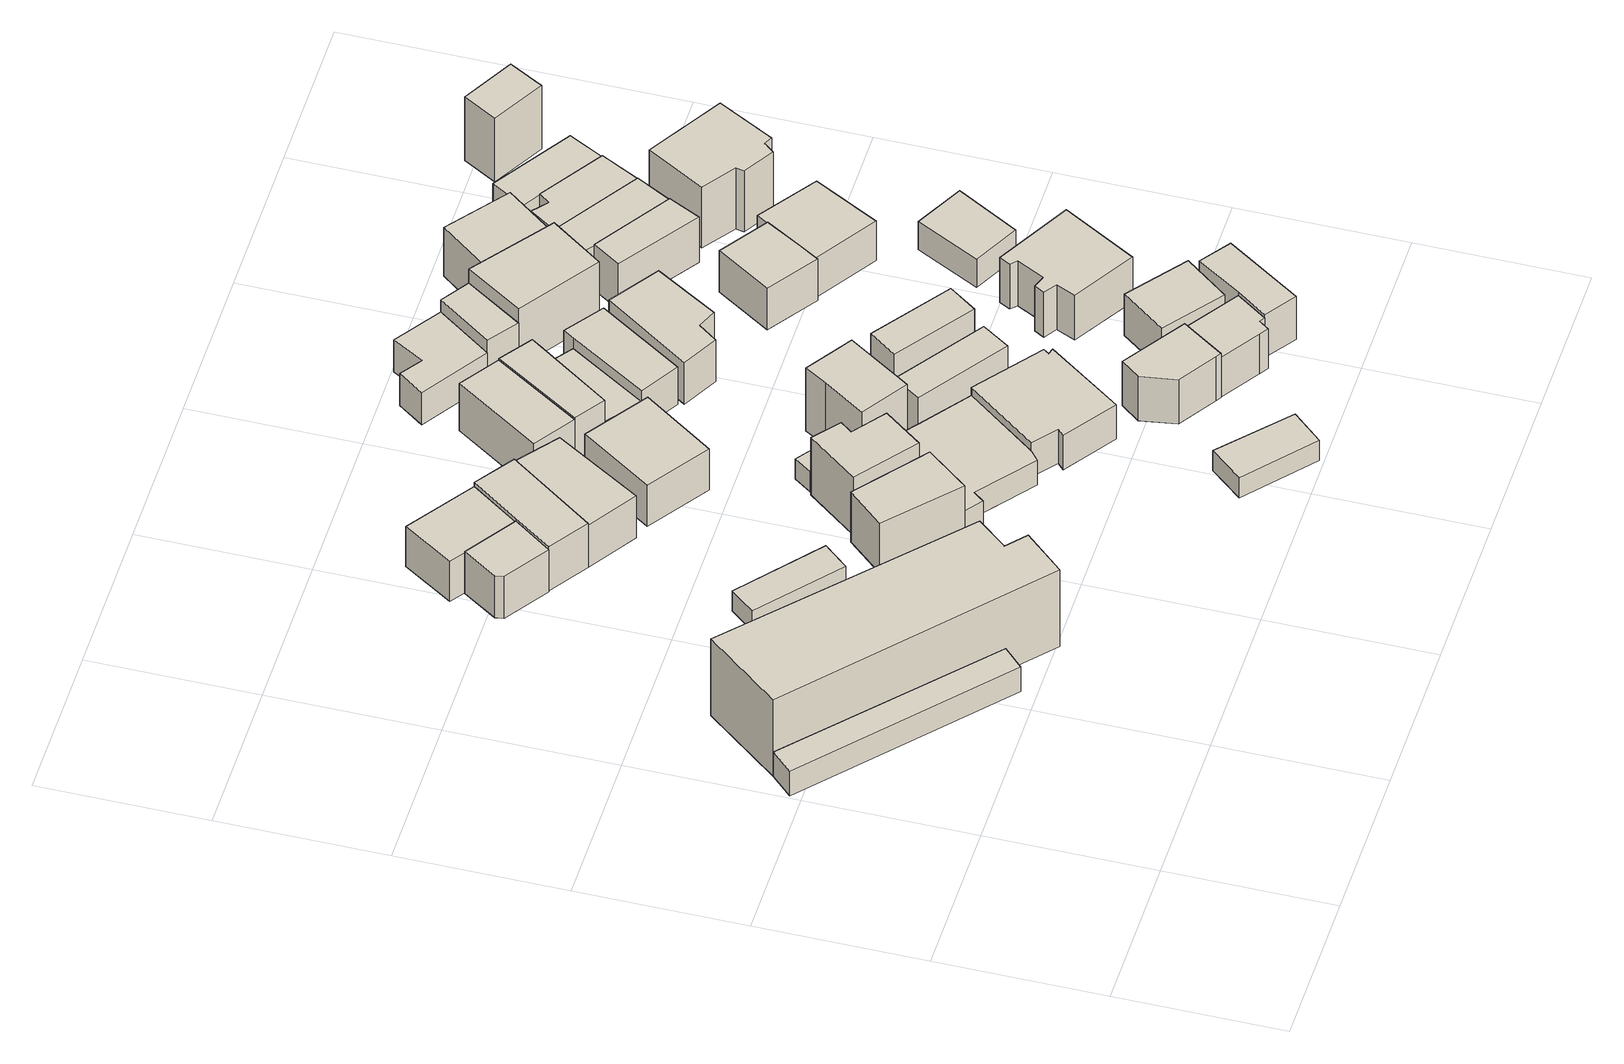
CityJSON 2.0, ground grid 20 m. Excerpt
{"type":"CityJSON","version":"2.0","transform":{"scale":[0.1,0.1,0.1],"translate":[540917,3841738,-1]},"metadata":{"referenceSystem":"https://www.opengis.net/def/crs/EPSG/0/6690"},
"CityObjects":{
"building1":{"type":"Building","attributes":{"計測周辺長":65.83,"1/2500図郭":15,"区名":"西淀川区","町丁目名称":"佃１丁目","街区番号":21,"class":"3003","usage":"422","measuredHeight":3.7,"storeysAboveGround":1,"BuildingDetailAttribute.buildingRoofEdgeArea":99.16,"BuildingDetailAttribute.buildingStructureType":"601","BuildingDetailAttribute.buildingStructureOrgType":"1","BuildingDetailAttribute.detailedUsage":"1402","BuildingDetailAttribute.specifiedBuildingCoverageRate":0.8,"BuildingDetailAttribute.surveyYear":2017,"BuildingTsunamiRiskAttribute.description":"1","BuildingTsunamiRiskAttribute.rank":"2","BuildingTsunamiRiskAttribute.depth":2.23,"BuildingHighTideRiskAttribute.description":"1","BuildingHighTideRiskAttribute.rank":"4","BuildingHighTideRiskAttribute.depth":6.6,"BuildingIDAttribute.prefecture":"27","BuildingIDAttribute.city":"27113"},"geometry":[{"type":"Solid","lod":"1","boundaries":[[[[0,1,2,3]],[[2,4,5,3]],[[1,6,4,2]],[[0,7,6,1]],[[3,5,7,0]],[[4,6,7,5]]]]}]},
"building2":{"type":"Building","attributes":{"計測周辺長":96.06,"1/2500図郭":15,"区名":"西淀川区","町丁目名称":"佃１丁目","街区番号":21,"class":"3002","usage":"422","measuredHeight":11.5,"storeysAboveGround":3,"BuildingDetailAttribute.buildingRoofEdgeArea":398.46,"BuildingDetailAttribute.buildingStructureType":"603","BuildingDetailAttribute.buildingStructureOrgType":"3","BuildingDetailAttribute.detailedUsage":"1402","BuildingDetailAttribute.specifiedBuildingCoverageRate":0.8,"BuildingDetailAttribute.surveyYear":2017,"BuildingTsunamiRiskAttribute.description":"1","BuildingTsunamiRiskAttribute.rank":"2","BuildingTsunamiRiskAttribute.depth":2.1,"BuildingHighTideRiskAttribute.description":"1","BuildingHighTideRiskAttribute.rank":"4","BuildingHighTideRiskAttribute.depth":6.47,"BuildingIDAttribute.prefecture":"27","BuildingIDAttribute.city":"27113"},"geometry":[{"type":"Solid","lod":"1","boundaries":[[[[8,9,10,11,12,3]],[[12,13,14,3]],[[11,15,13,12]],[[10,16,15,11]],[[9,17,16,10]],[[8,18,17,9]],[[3,14,18,8]],[[13,15,16,17,18,14]]]]}]},
"building3":{"type":"Building","attributes":{"class":"3003","BuildingDetailAttribute.specifiedBuildingCoverageRate":0.8,"BuildingDetailAttribute.surveyYear":2017,"BuildingTsunamiRiskAttribute.description":"1","BuildingTsunamiRiskAttribute.rank":"2","BuildingTsunamiRiskAttribute.depth":2.25,"BuildingHighTideRiskAttribute.description":"1","BuildingHighTideRiskAttribute.rank":"4","BuildingHighTideRiskAttribute.depth":6.61,"BuildingIDAttribute.prefecture":"27","BuildingIDAttribute.city":"27113"},"geometry":[{"type":"Solid","lod":"1","boundaries":[[[[19,20,21,22]],[[21,23,24,22]],[[20,25,23,21]],[[19,26,25,20]],[[22,24,26,19]],[[23,25,26,24]]]]}]},
"building4":{"type":"Building","attributes":{"class":"3001","BuildingDetailAttribute.specifiedBuildingCoverageRate":0.8,"BuildingDetailAttribute.surveyYear":2017,"BuildingTsunamiRiskAttribute.description":"1","BuildingTsunamiRiskAttribute.rank":"2","BuildingTsunamiRiskAttribute.depth":2.13,"BuildingHighTideRiskAttribute.description":"1","BuildingHighTideRiskAttribute.rank":"4","BuildingHighTideRiskAttribute.depth":6.5,"BuildingIDAttribute.prefecture":"27","BuildingIDAttribute.city":"27113"},"geometry":[{"type":"Solid","lod":"1","boundaries":[[[[27,28,29,30]],[[29,31,32,30]],[[28,33,31,29]],[[27,34,33,28]],[[30,32,34,27]],[[31,33,34,32]]]]}]},
"building5":{"type":"Building","attributes":{"計測周辺長":24.95,"1/2500図郭":15,"区名":"西淀川区","町丁目名称":"佃１丁目","街区番号":20,"class":"3001","usage":"401","measuredHeight":6.3,"storeysAboveGround":2,"BuildingDetailAttribute.buildingRoofEdgeArea":39.39,"BuildingDetailAttribute.buildingStructureType":"601","BuildingDetailAttribute.buildingStructureOrgType":"1","BuildingDetailAttribute.detailedUsage":"1310","BuildingDetailAttribute.specifiedBuildingCoverageRate":0.8,"BuildingDetailAttribute.surveyYear":2017,"BuildingTsunamiRiskAttribute.description":"1","BuildingTsunamiRiskAttribute.rank":"2","BuildingTsunamiRiskAttribute.depth":2.5,"BuildingHighTideRiskAttribute.description":"1","BuildingHighTideRiskAttribute.rank":"4","BuildingHighTideRiskAttribute.depth":6.87,"BuildingIDAttribute.prefecture":"27","BuildingIDAttribute.city":"27113"},"geometry":[{"type":"Solid","lod":"1","boundaries":[[[[35,36,37,38,39]],[[38,40,41,39]],[[37,42,40,38]],[[36,43,42,37]],[[35,44,43,36]],[[39,41,44,35]],[[40,42,43,44,41]]]]}]},
"building6":{"type":"Building","attributes":{"計測周辺長":33.22,"1/2500図郭":15,"区名":"西淀川区","町丁目名称":"佃１丁目","街区番号":20,"class":"3001","usage":"401","measuredHeight":6,"storeysAboveGround":2,"BuildingDetailAttribute.buildingRoofEdgeArea":67.87,"BuildingDetailAttribute.buildingStructureType":"601","BuildingDetailAttribute.buildingStructureOrgType":"1","BuildingDetailAttribute.detailedUsage":"1310","BuildingDetailAttribute.specifiedBuildingCoverageRate":0.8,"BuildingDetailAttribute.surveyYear":2017,"BuildingTsunamiRiskAttribute.description":"1","BuildingTsunamiRiskAttribute.rank":"2","BuildingTsunamiRiskAttribute.depth":2.51,"BuildingHighTideRiskAttribute.description":"1","BuildingHighTideRiskAttribute.rank":"4","BuildingHighTideRiskAttribute.depth":6.88,"BuildingIDAttribute.prefecture":"27","BuildingIDAttribute.city":"27113"},"geometry":[{"type":"Solid","lod":"1","boundaries":[[[[45,46,47,48,49]],[[48,50,51,49]],[[47,52,50,48]],[[46,53,52,47]],[[45,54,53,46]],[[49,51,54,45]],[[50,52,53,54,51]]]]}]},
"building7":{"type":"Building","attributes":{"計測周辺長":36.66,"1/2500図郭":15,"区名":"西淀川区","町丁目名称":"佃１丁目","街区番号":20,"class":"3001","usage":"412","measuredHeight":6.6,"storeysAboveGround":2,"BuildingDetailAttribute.buildingRoofEdgeArea":71.4,"BuildingDetailAttribute.buildingStructureType":"601","BuildingDetailAttribute.buildingStructureOrgType":"1","BuildingDetailAttribute.detailedUsage":"1130","BuildingDetailAttribute.specifiedBuildingCoverageRate":0.8,"BuildingDetailAttribute.surveyYear":2017,"BuildingTsunamiRiskAttribute.description":"1","BuildingTsunamiRiskAttribute.rank":"2","BuildingTsunamiRiskAttribute.depth":2.51,"BuildingHighTideRiskAttribute.description":"1","BuildingHighTideRiskAttribute.rank":"4","BuildingHighTideRiskAttribute.depth":6.88,"BuildingIDAttribute.prefecture":"27","BuildingIDAttribute.city":"27113"},"geometry":[{"type":"Solid","lod":"1","boundaries":[[[[55,56,45,49,57]],[[49,58,59,57]],[[45,60,58,49]],[[56,61,60,45]],[[55,62,61,56]],[[57,59,62,55]],[[58,60,61,62,59]]]]}]},
"building8":{"type":"Building","attributes":{"計測周辺長":33.42,"1/2500図郭":15,"区名":"西淀川区","町丁目名称":"佃１丁目","街区番号":20,"class":"3001","usage":"411","measuredHeight":7.5,"storeysAboveGround":2,"BuildingDetailAttribute.buildingRoofEdgeArea":64.61,"BuildingDetailAttribute.buildingStructureType":"601","BuildingDetailAttribute.buildingStructureOrgType":"1","BuildingDetailAttribute.detailedUsage":"1110","BuildingDetailAttribute.specifiedBuildingCoverageRate":0.8,"BuildingDetailAttribute.surveyYear":2017,"BuildingTsunamiRiskAttribute.description":"1","BuildingTsunamiRiskAttribute.rank":"2","BuildingTsunamiRiskAttribute.depth":2.18,"BuildingHighTideRiskAttribute.description":"1","BuildingHighTideRiskAttribute.rank":"4","BuildingHighTideRiskAttribute.depth":6.54,"BuildingIDAttribute.prefecture":"27","BuildingIDAttribute.city":"27113"},"geometry":[{"type":"Solid","lod":"1","boundaries":[[[[63,64,65,66]],[[65,67,68,66]],[[64,69,67,65]],[[63,70,69,64]],[[66,68,70,63]],[[67,69,70,68]]]]}]},
"building9":{"type":"Building","attributes":{"計測周辺長":37.75,"1/2500図郭":15,"区名":"西淀川区","町丁目名称":"佃１丁目","街区番号":20,"class":"3001","usage":"411","measuredHeight":6.3,"storeysAboveGround":2,"BuildingDetailAttribute.buildingRoofEdgeArea":80.06,"BuildingDetailAttribute.buildingStructureType":"601","BuildingDetailAttribute.buildingStructureOrgType":"1","BuildingDetailAttribute.detailedUsage":"1110","BuildingDetailAttribute.specifiedBuildingCoverageRate":0.8,"BuildingDetailAttribute.surveyYear":2017,"BuildingTsunamiRiskAttribute.description":"1","BuildingTsunamiRiskAttribute.rank":"2","BuildingTsunamiRiskAttribute.depth":2.49,"BuildingHighTideRiskAttribute.description":"1","BuildingHighTideRiskAttribute.rank":"4","BuildingHighTideRiskAttribute.depth":6.85,"BuildingIDAttribute.prefecture":"27","BuildingIDAttribute.city":"27113"},"geometry":[{"type":"Solid","lod":"1","boundaries":[[[[71,72,55,57]],[[55,73,74,57]],[[72,75,73,55]],[[71,76,75,72]],[[57,74,76,71]],[[73,75,76,74]]]]}]},
"building10":{"type":"Building","attributes":{"計測周辺長":33.42,"1/2500図郭":15,"区名":"西淀川区","町丁目名称":"佃１丁目","街区番号":20,"class":"3001","usage":"411","measuredHeight":8.6,"storeysAboveGround":2,"BuildingDetailAttribute.buildingRoofEdgeArea":62.74,"BuildingDetailAttribute.buildingStructureType":"601","BuildingDetailAttribute.buildingStructureOrgType":"1","BuildingDetailAttribute.detailedUsage":"1110","BuildingDetailAttribute.specifiedBuildingCoverageRate":0.8,"BuildingDetailAttribute.surveyYear":2017,"BuildingTsunamiRiskAttribute.description":"1","BuildingTsunamiRiskAttribute.rank":"2","BuildingTsunamiRiskAttribute.depth":2.16,"BuildingHighTideRiskAttribute.description":"1","BuildingHighTideRiskAttribute.rank":"4","BuildingHighTideRiskAttribute.depth":6.39,"BuildingIDAttribute.prefecture":"27","BuildingIDAttribute.city":"27113"},"geometry":[{"type":"Solid","lod":"1","boundaries":[[[[77,78,79,80,81,82]],[[81,83,84,82]],[[80,85,83,81]],[[79,86,85,80]],[[78,87,86,79]],[[77,88,87,78]],[[82,84,88,77]],[[83,85,86,87,88,84]]]]}]},
"building11":{"type":"Building","attributes":{"class":"3001","measuredHeight":6.1,"BuildingDetailAttribute.specifiedBuildingCoverageRate":0.8,"BuildingDetailAttribute.surveyYear":2017,"BuildingTsunamiRiskAttribute.description":"1","BuildingTsunamiRiskAttribute.rank":"2","BuildingTsunamiRiskAttribute.depth":2.24,"BuildingHighTideRiskAttribute.description":"1","BuildingHighTideRiskAttribute.rank":"4","BuildingHighTideRiskAttribute.depth":6.61,"BuildingIDAttribute.prefecture":"27","BuildingIDAttribute.city":"27113"},"geometry":[{"type":"Solid","lod":"1","boundaries":[[[[89,90,91,92]],[[91,93,94,92]],[[90,95,93,91]],[[89,96,95,90]],[[92,94,96,89]],[[93,95,96,94]]]]}]},
"building12":{"type":"Building","attributes":{"計測周辺長":49.21,"1/2500図郭":15,"区名":"西淀川区","町丁目名称":"佃１丁目","街区番号":20,"class":"3001","usage":"422","measuredHeight":3.7,"storeysAboveGround":1,"BuildingDetailAttribute.buildingRoofEdgeArea":137.16,"BuildingDetailAttribute.buildingStructureType":"601","BuildingDetailAttribute.buildingStructureOrgType":"1","BuildingDetailAttribute.detailedUsage":"1411","BuildingDetailAttribute.specifiedBuildingCoverageRate":0.8,"BuildingDetailAttribute.surveyYear":2017,"BuildingTsunamiRiskAttribute.description":"1","BuildingTsunamiRiskAttribute.rank":"2","BuildingTsunamiRiskAttribute.depth":2.16,"BuildingHighTideRiskAttribute.description":"1","BuildingHighTideRiskAttribute.rank":"4","BuildingHighTideRiskAttribute.depth":6.52,"BuildingIDAttribute.prefecture":"27","BuildingIDAttribute.city":"27113"},"geometry":[{"type":"Solid","lod":"1","boundaries":[[[[97,98,99,100,66,101,102,103]],[[102,104,105,103]],[[101,106,104,102]],[[66,107,106,101]],[[100,108,107,66]],[[99,109,108,100]],[[98,110,109,99]],[[97,111,110,98]],[[103,105,111,97]],[[104,106,107,108,109,110,111,105]]]]}]},
"building13":{"type":"Building","attributes":{"class":"3001","BuildingDetailAttribute.specifiedBuildingCoverageRate":0.8,"BuildingDetailAttribute.surveyYear":2017,"BuildingTsunamiRiskAttribute.description":"1","BuildingTsunamiRiskAttribute.rank":"2","BuildingTsunamiRiskAttribute.depth":2.03,"BuildingHighTideRiskAttribute.description":"1","BuildingHighTideRiskAttribute.rank":"4","BuildingHighTideRiskAttribute.depth":6.39,"BuildingIDAttribute.prefecture":"27","BuildingIDAttribute.city":"27113"},"geometry":[{"type":"Solid","lod":"1","boundaries":[[[[112,113,114,115]],[[114,116,117,115]],[[113,118,116,114]],[[112,119,118,113]],[[115,117,119,112]],[[116,118,119,117]]]]}]},
"building14":{"type":"Building","attributes":{"計測周辺長":30.88,"1/2500図郭":15,"区名":"西淀川区","町丁目名称":"佃１丁目","街区番号":21,"class":"3001","usage":"422","storeysAboveGround":1,"BuildingDetailAttribute.buildingRoofEdgeArea":52.02,"BuildingDetailAttribute.buildingStructureType":"610","BuildingDetailAttribute.buildingStructureOrgType":"2","BuildingDetailAttribute.detailedUsage":"1402","BuildingDetailAttribute.specifiedBuildingCoverageRate":0.8,"BuildingDetailAttribute.surveyYear":2017,"BuildingTsunamiRiskAttribute.description":"1","BuildingTsunamiRiskAttribute.rank":"2","BuildingTsunamiRiskAttribute.depth":2.14,"BuildingHighTideRiskAttribute.description":"1","BuildingHighTideRiskAttribute.rank":"4","BuildingHighTideRiskAttribute.depth":6.51,"BuildingIDAttribute.prefecture":"27","BuildingIDAttribute.city":"27113"},"geometry":[{"type":"Solid","lod":"1","boundaries":[[[[120,121,122,123]],[[122,124,125,123]],[[121,126,124,122]],[[120,127,126,121]],[[123,125,127,120]],[[124,126,127,125]]]]}]},
"building15":{"type":"Building","attributes":{"計測周辺長":36.02,"1/2500図郭":15,"区名":"西淀川区","町丁目名称":"佃１丁目","街区番号":20,"class":"3001","usage":"411","measuredHeight":7.1,"storeysAboveGround":2,"BuildingDetailAttribute.buildingRoofEdgeArea":69.84,"BuildingDetailAttribute.buildingStructureType":"601","BuildingDetailAttribute.buildingStructureOrgType":"1","BuildingDetailAttribute.detailedUsage":"1110","BuildingDetailAttribute.specifiedBuildingCoverageRate":0.8,"BuildingDetailAttribute.surveyYear":2017,"BuildingTsunamiRiskAttribute.description":"1","BuildingTsunamiRiskAttribute.rank":"2","BuildingTsunamiRiskAttribute.depth":2.36,"BuildingHighTideRiskAttribute.description":"1","BuildingHighTideRiskAttribute.rank":"4","BuildingHighTideRiskAttribute.depth":6.72,"BuildingIDAttribute.prefecture":"27","BuildingIDAttribute.city":"27113"},"geometry":[{"type":"Solid","lod":"1","boundaries":[[[[128,129,130,131]],[[130,132,133,131]],[[129,134,132,130]],[[128,135,134,129]],[[131,133,135,128]],[[132,134,135,133]]]]}]},
"building16":{"type":"Building","attributes":{"計測周辺長":31.1,"1/2500図郭":15,"区名":"西淀川区","町丁目名称":"佃１丁目","街区番号":20,"class":"3001","usage":"411","measuredHeight":9.5,"storeysAboveGround":3,"BuildingDetailAttribute.buildingRoofEdgeArea":58.54,"BuildingDetailAttribute.buildingStructureType":"601","BuildingDetailAttribute.buildingStructureOrgType":"1","BuildingDetailAttribute.detailedUsage":"1110","BuildingDetailAttribute.specifiedBuildingCoverageRate":0.8,"BuildingDetailAttribute.surveyYear":2017,"BuildingTsunamiRiskAttribute.description":"1","BuildingTsunamiRiskAttribute.rank":"2","BuildingTsunamiRiskAttribute.depth":1.97,"BuildingHighTideRiskAttribute.description":"1","BuildingHighTideRiskAttribute.rank":"4","BuildingHighTideRiskAttribute.depth":6.33,"BuildingIDAttribute.prefecture":"27","BuildingIDAttribute.city":"27113"},"geometry":[{"type":"Solid","lod":"1","boundaries":[[[[136,137,138,139,140,141]],[[140,142,143,141]],[[139,144,142,140]],[[138,145,144,139]],[[137,146,145,138]],[[136,147,146,137]],[[141,143,147,136]],[[142,144,145,146,147,143]]]]}]},
"building17":{"type":"Building","attributes":{"計測周辺長":44.87,"1/2500図郭":15,"区名":"西淀川区","町丁目名称":"佃１丁目","街区番号":20,"class":"3001","usage":"422","measuredHeight":5.1,"storeysAboveGround":1,"BuildingDetailAttribute.buildingRoofEdgeArea":119.95,"BuildingDetailAttribute.buildingStructureType":"601","BuildingDetailAttribute.buildingStructureOrgType":"1","BuildingDetailAttribute.detailedUsage":"1411","BuildingDetailAttribute.specifiedBuildingCoverageRate":0.8,"BuildingDetailAttribute.surveyYear":2017,"BuildingTsunamiRiskAttribute.description":"1","BuildingTsunamiRiskAttribute.rank":"2","BuildingTsunamiRiskAttribute.depth":2.21,"BuildingHighTideRiskAttribute.description":"1","BuildingHighTideRiskAttribute.rank":"4","BuildingHighTideRiskAttribute.depth":6.57,"BuildingIDAttribute.prefecture":"27","BuildingIDAttribute.city":"27113"},"geometry":[{"type":"Solid","lod":"1","boundaries":[[[[148,149,150,151,152,153,154,155]],[[154,156,157,155]],[[153,158,156,154]],[[152,159,158,153]],[[151,160,159,152]],[[150,161,160,151]],[[149,162,161,150]],[[148,163,162,149]],[[155,157,163,148]],[[156,158,159,160,161,162,163,157]]]]}]},
"building18":{"type":"Building","attributes":{"計測周辺長":33.46,"1/2500図郭":15,"区名":"西淀川区","町丁目名称":"佃１丁目","街区番号":20,"class":"3001","usage":"411","measuredHeight":7.3,"storeysAboveGround":2,"BuildingDetailAttribute.buildingRoofEdgeArea":54.83,"BuildingDetailAttribute.buildingStructureType":"601","BuildingDetailAttribute.buildingStructureOrgType":"1","BuildingDetailAttribute.detailedUsage":"1120","BuildingDetailAttribute.specifiedBuildingCoverageRate":0.8,"BuildingDetailAttribute.surveyYear":2017,"BuildingTsunamiRiskAttribute.description":"1","BuildingTsunamiRiskAttribute.rank":"2","BuildingTsunamiRiskAttribute.depth":2.32,"BuildingHighTideRiskAttribute.description":"1","BuildingHighTideRiskAttribute.rank":"4","BuildingHighTideRiskAttribute.depth":6.67,"BuildingIDAttribute.prefecture":"27","BuildingIDAttribute.city":"27113"},"geometry":[{"type":"Solid","lod":"1","boundaries":[[[[164,128,131,165,166]],[[165,167,168,166]],[[131,169,167,165]],[[128,170,169,131]],[[164,171,170,128]],[[166,168,171,164]],[[167,169,170,171,168]]]]}]},
"building19":{"type":"Building","attributes":{"計測周辺長":32.82,"1/2500図郭":15,"区名":"西淀川区","町丁目名称":"佃１丁目","街区番号":20,"class":"3001","usage":"411","measuredHeight":7.5,"storeysAboveGround":2,"BuildingDetailAttribute.buildingRoofEdgeArea":48.96,"BuildingDetailAttribute.buildingStructureType":"601","BuildingDetailAttribute.buildingStructureOrgType":"1","BuildingDetailAttribute.detailedUsage":"1110","BuildingDetailAttribute.specifiedBuildingCoverageRate":0.8,"BuildingDetailAttribute.surveyYear":2017,"BuildingTsunamiRiskAttribute.description":"1","BuildingTsunamiRiskAttribute.rank":"2","BuildingTsunamiRiskAttribute.depth":2.14,"BuildingHighTideRiskAttribute.description":"1","BuildingHighTideRiskAttribute.rank":"4","BuildingHighTideRiskAttribute.depth":6.5,"BuildingIDAttribute.prefecture":"27","BuildingIDAttribute.city":"27113"},"geometry":[{"type":"Solid","lod":"1","boundaries":[[[[172,173,174,102]],[[174,175,176,102]],[[173,177,175,174]],[[172,178,177,173]],[[102,176,178,172]],[[175,177,178,176]]]]}]},
"building20":{"type":"Building","attributes":{"計測周辺長":31.54,"1/2500図郭":15,"区名":"西淀川区","町丁目名称":"佃１丁目","街区番号":20,"class":"3001","usage":"411","measuredHeight":4.1,"storeysAboveGround":1,"BuildingDetailAttribute.buildingRoofEdgeArea":52.47,"BuildingDetailAttribute.buildingStructureType":"601","BuildingDetailAttribute.buildingStructureOrgType":"1","BuildingDetailAttribute.detailedUsage":"1110","BuildingDetailAttribute.specifiedBuildingCoverageRate":0.8,"BuildingDetailAttribute.surveyYear":2017,"BuildingTsunamiRiskAttribute.description":"1","BuildingTsunamiRiskAttribute.rank":"2","BuildingTsunamiRiskAttribute.depth":2.32,"BuildingHighTideRiskAttribute.description":"1","BuildingHighTideRiskAttribute.rank":"4","BuildingHighTideRiskAttribute.depth":6.67,"BuildingIDAttribute.prefecture":"27","BuildingIDAttribute.city":"27113"},"geometry":[{"type":"Solid","lod":"1","boundaries":[[[[179,180,181,182]],[[181,183,184,182]],[[180,185,183,181]],[[179,186,185,180]],[[182,184,186,179]],[[183,185,186,184]]]]}]},
"building21":{"type":"Building","attributes":{"計測周辺長":28.21,"1/2500図郭":15,"区名":"西淀川区","町丁目名称":"佃１丁目","街区番号":11,"class":"3001","usage":"413","measuredHeight":6.6,"storeysAboveGround":2,"BuildingDetailAttribute.buildingRoofEdgeArea":49.72,"BuildingDetailAttribute.buildingStructureType":"601","BuildingDetailAttribute.buildingStructureOrgType":"1","BuildingDetailAttribute.detailedUsage":"1150","BuildingDetailAttribute.specifiedBuildingCoverageRate":0.8,"BuildingDetailAttribute.surveyYear":2017,"BuildingTsunamiRiskAttribute.description":"1","BuildingTsunamiRiskAttribute.rank":"2","BuildingTsunamiRiskAttribute.depth":2.28,"BuildingHighTideRiskAttribute.description":"1","BuildingHighTideRiskAttribute.rank":"4","BuildingHighTideRiskAttribute.depth":6.65,"BuildingIDAttribute.prefecture":"27","BuildingIDAttribute.city":"27113"},"geometry":[{"type":"Solid","lod":"1","boundaries":[[[[187,188,189,190,191,192]],[[191,193,194,192]],[[190,195,193,191]],[[189,196,195,190]],[[188,197,196,189]],[[187,198,197,188]],[[192,194,198,187]],[[193,195,196,197,198,194]]]]}]},
"building22":{"type":"Building","attributes":{"計測周辺長":30.37,"1/2500図郭":15,"区名":"西淀川区","町丁目名称":"佃１丁目","街区番号":20,"class":"3001","usage":"411","measuredHeight":9.4,"storeysAboveGround":3,"BuildingDetailAttribute.buildingRoofEdgeArea":45.73,"BuildingDetailAttribute.buildingStructureType":"601","BuildingDetailAttribute.buildingStructureOrgType":"1","BuildingDetailAttribute.detailedUsage":"1110","BuildingDetailAttribute.specifiedBuildingCoverageRate":0.8,"BuildingDetailAttribute.surveyYear":2017,"BuildingTsunamiRiskAttribute.description":"1","BuildingTsunamiRiskAttribute.rank":"2","BuildingTsunamiRiskAttribute.depth":2.09,"BuildingHighTideRiskAttribute.description":"1","BuildingHighTideRiskAttribute.rank":"4","BuildingHighTideRiskAttribute.depth":6.45,"BuildingIDAttribute.prefecture":"27","BuildingIDAttribute.city":"27113"},"geometry":[{"type":"Solid","lod":"1","boundaries":[[[[199,200,201,202]],[[201,203,204,202]],[[200,205,203,201]],[[199,206,205,200]],[[202,204,206,199]],[[203,205,206,204]]]]}]},
"building23":{"type":"Building","attributes":{"計測周辺長":35.37,"1/2500図郭":15,"区名":"西淀川区","町丁目名称":"佃１丁目","街区番号":20,"class":"3001","usage":"411","measuredHeight":5.7,"storeysAboveGround":2,"BuildingDetailAttribute.buildingRoofEdgeArea":66.38,"BuildingDetailAttribute.buildingStructureType":"601","BuildingDetailAttribute.buildingStructureOrgType":"1","BuildingDetailAttribute.detailedUsage":"1110","BuildingDetailAttribute.specifiedBuildingCoverageRate":0.8,"BuildingDetailAttribute.surveyYear":2017,"BuildingTsunamiRiskAttribute.description":"1","BuildingTsunamiRiskAttribute.rank":"2","BuildingTsunamiRiskAttribute.depth":2.26,"BuildingHighTideRiskAttribute.description":"1","BuildingHighTideRiskAttribute.rank":"4","BuildingHighTideRiskAttribute.depth":6.62,"BuildingIDAttribute.prefecture":"27","BuildingIDAttribute.city":"27113"},"geometry":[{"type":"Solid","lod":"1","boundaries":[[[[182,207,208,209,179]],[[209,210,211,179]],[[208,212,210,209]],[[207,213,212,208]],[[182,214,213,207]],[[179,211,214,182]],[[210,212,213,214,211]]]]}]},
"building24":{"type":"Building","attributes":{"計測周辺長":35.21,"1/2500図郭":15,"区名":"西淀川区","町丁目名称":"佃１丁目","街区番号":19,"class":"3001","usage":"411","measuredHeight":4.9,"storeysAboveGround":2,"BuildingDetailAttribute.buildingRoofEdgeArea":62.69,"BuildingDetailAttribute.buildingStructureType":"601","BuildingDetailAttribute.buildingStructureOrgType":"1","BuildingDetailAttribute.detailedUsage":"1110","BuildingDetailAttribute.specifiedBuildingCoverageRate":0.8,"BuildingDetailAttribute.surveyYear":2017,"BuildingTsunamiRiskAttribute.description":"1","BuildingTsunamiRiskAttribute.rank":"2","BuildingTsunamiRiskAttribute.depth":2.36,"BuildingHighTideRiskAttribute.description":"1","BuildingHighTideRiskAttribute.rank":"4","BuildingHighTideRiskAttribute.depth":6.72,"BuildingIDAttribute.prefecture":"27","BuildingIDAttribute.city":"27113"},"geometry":[{"type":"Solid","lod":"1","boundaries":[[[[215,216,217,218,219,220]],[[219,221,222,220]],[[218,223,221,219]],[[217,224,223,218]],[[216,225,224,217]],[[215,226,225,216]],[[220,222,226,215]],[[221,223,224,225,226,222]]]]}]},
"building25":{"type":"Building","attributes":{"計測周辺長":26.65,"1/2500図郭":15,"区名":"西淀川区","町丁目名称":"佃１丁目","街区番号":11,"class":"3001","usage":"411","measuredHeight":5.9,"storeysAboveGround":2,"BuildingDetailAttribute.buildingRoofEdgeArea":42.98,"BuildingDetailAttribute.buildingStructureType":"601","BuildingDetailAttribute.buildingStructureOrgType":"1","BuildingDetailAttribute.detailedUsage":"1110","BuildingDetailAttribute.specifiedBuildingCoverageRate":0.8,"BuildingDetailAttribute.surveyYear":2017,"BuildingTsunamiRiskAttribute.description":"1","BuildingTsunamiRiskAttribute.rank":"2","BuildingTsunamiRiskAttribute.depth":2.09,"BuildingHighTideRiskAttribute.description":"1","BuildingHighTideRiskAttribute.rank":"4","BuildingHighTideRiskAttribute.depth":6.46,"BuildingIDAttribute.prefecture":"27","BuildingIDAttribute.city":"27113"},"geometry":[{"type":"Solid","lod":"1","boundaries":[[[[227,228,229,230,231,232,233]],[[232,234,235,233]],[[231,236,234,232]],[[230,237,236,231]],[[229,238,237,230]],[[228,239,238,229]],[[227,240,239,228]],[[233,235,240,227]],[[234,236,237,238,239,240,235]]]]}]},
"building26":{"type":"Building","attributes":{"計測周辺長":38.76,"1/2500図郭":15,"区名":"西淀川区","町丁目名称":"佃１丁目","街区番号":20,"class":"3001","usage":"411","measuredHeight":6.2,"storeysAboveGround":2,"BuildingDetailAttribute.buildingRoofEdgeArea":81.74,"BuildingDetailAttribute.buildingStructureType":"601","BuildingDetailAttribute.buildingStructureOrgType":"1","BuildingDetailAttribute.detailedUsage":"1110","BuildingDetailAttribute.specifiedBuildingCoverageRate":0.8,"BuildingDetailAttribute.surveyYear":2017,"BuildingTsunamiRiskAttribute.description":"1","BuildingTsunamiRiskAttribute.rank":"2","BuildingTsunamiRiskAttribute.depth":2.25,"BuildingHighTideRiskAttribute.description":"1","BuildingHighTideRiskAttribute.rank":"4","BuildingHighTideRiskAttribute.depth":6.61,"BuildingIDAttribute.prefecture":"27","BuildingIDAttribute.city":"27113"},"geometry":[{"type":"Solid","lod":"1","boundaries":[[[[241,242,243,244,245,246]],[[245,247,248,246]],[[244,249,247,245]],[[243,250,249,244]],[[242,251,250,243]],[[241,252,251,242]],[[246,248,252,241]],[[247,249,250,251,252,248]]]]}]},
"building27":{"type":"Building","attributes":{"計測周辺長":24.42,"1/2500図郭":15,"区名":"西淀川区","町丁目名称":"佃１丁目","街区番号":19,"class":"3001","usage":"411","measuredHeight":6.6,"storeysAboveGround":2,"BuildingDetailAttribute.buildingRoofEdgeArea":33.34,"BuildingDetailAttribute.buildingStructureType":"601","BuildingDetailAttribute.buildingStructureOrgType":"1","BuildingDetailAttribute.detailedUsage":"1110","BuildingDetailAttribute.specifiedBuildingCoverageRate":0.8,"BuildingDetailAttribute.surveyYear":2017,"BuildingTsunamiRiskAttribute.description":"1","BuildingTsunamiRiskAttribute.rank":"2","BuildingTsunamiRiskAttribute.depth":2.23,"BuildingHighTideRiskAttribute.description":"1","BuildingHighTideRiskAttribute.rank":"4","BuildingHighTideRiskAttribute.depth":6.58,"BuildingIDAttribute.prefecture":"27","BuildingIDAttribute.city":"27113"},"geometry":[{"type":"Solid","lod":"1","boundaries":[[[[253,220,219,254]],[[219,255,256,254]],[[220,257,255,219]],[[253,258,257,220]],[[254,256,258,253]],[[255,257,258,256]]]]}]},
"building28":{"type":"Building","attributes":{"class":"3001","measuredHeight":6.2,"BuildingDetailAttribute.specifiedBuildingCoverageRate":0.8,"BuildingDetailAttribute.surveyYear":2017,"BuildingTsunamiRiskAttribute.description":"1","BuildingTsunamiRiskAttribute.rank":"2","BuildingTsunamiRiskAttribute.depth":2.27,"BuildingHighTideRiskAttribute.description":"1","BuildingHighTideRiskAttribute.rank":"4","BuildingHighTideRiskAttribute.depth":6.63,"BuildingIDAttribute.prefecture":"27","BuildingIDAttribute.city":"27113"},"geometry":[{"type":"Solid","lod":"1","boundaries":[[[[259,260,261,262]],[[261,263,264,262]],[[260,265,263,261]],[[259,266,265,260]],[[262,264,266,259]],[[263,265,266,264]]]]}]},
"building29":{"type":"Building","attributes":{"計測周辺長":34.18,"1/2500図郭":15,"区名":"西淀川区","町丁目名称":"佃１丁目","街区番号":11,"class":"3001","usage":"411","measuredHeight":6.4,"storeysAboveGround":2,"BuildingDetailAttribute.buildingRoofEdgeArea":53.31,"BuildingDetailAttribute.buildingStructureType":"601","BuildingDetailAttribute.buildingStructureOrgType":"1","BuildingDetailAttribute.detailedUsage":"1110","BuildingDetailAttribute.specifiedBuildingCoverageRate":0.8,"BuildingDetailAttribute.surveyYear":2017,"BuildingTsunamiRiskAttribute.description":"1","BuildingTsunamiRiskAttribute.rank":"2","BuildingTsunamiRiskAttribute.depth":2.09,"BuildingHighTideRiskAttribute.description":"1","BuildingHighTideRiskAttribute.rank":"4","BuildingHighTideRiskAttribute.depth":6.46,"BuildingIDAttribute.prefecture":"27","BuildingIDAttribute.city":"27113"},"geometry":[{"type":"Solid","lod":"1","boundaries":[[[[267,268,227,233,269]],[[233,270,271,269]],[[227,272,270,233]],[[268,273,272,227]],[[267,274,273,268]],[[269,271,274,267]],[[270,272,273,274,271]]]]}]},
"building30":{"type":"Building","attributes":{"計測周辺長":38.72,"1/2500図郭":15,"区名":"西淀川区","町丁目名称":"佃１丁目","街区番号":19,"class":"3001","usage":"411","measuredHeight":8.7,"storeysAboveGround":3,"BuildingDetailAttribute.buildingRoofEdgeArea":90.47,"BuildingDetailAttribute.buildingStructureType":"601","BuildingDetailAttribute.buildingStructureOrgType":"1","BuildingDetailAttribute.detailedUsage":"1110","BuildingDetailAttribute.specifiedBuildingCoverageRate":0.8,"BuildingDetailAttribute.surveyYear":2017,"BuildingTsunamiRiskAttribute.description":"1","BuildingTsunamiRiskAttribute.rank":"2","BuildingTsunamiRiskAttribute.depth":2.23,"BuildingHighTideRiskAttribute.description":"1","BuildingHighTideRiskAttribute.rank":"4","BuildingHighTideRiskAttribute.depth":6.58,"BuildingIDAttribute.prefecture":"27","BuildingIDAttribute.city":"27113"},"geometry":[{"type":"Solid","lod":"1","boundaries":[[[[254,275,276,253]],[[276,277,278,253]],[[275,279,277,276]],[[254,280,279,275]],[[253,278,280,254]],[[277,279,280,278]]]]}]},
"building31":{"type":"Building","attributes":{"計測周辺長":42.55,"1/2500図郭":15,"区名":"西淀川区","町丁目名称":"佃１丁目","街区番号":11,"class":"3001","usage":"411","measuredHeight":6.7,"storeysAboveGround":2,"BuildingDetailAttribute.buildingRoofEdgeArea":94.58,"BuildingDetailAttribute.buildingStructureType":"601","BuildingDetailAttribute.buildingStructureOrgType":"1","BuildingDetailAttribute.detailedUsage":"1110","BuildingDetailAttribute.specifiedBuildingCoverageRate":0.8,"BuildingDetailAttribute.surveyYear":2017,"BuildingTsunamiRiskAttribute.description":"1","BuildingTsunamiRiskAttribute.rank":"2","BuildingTsunamiRiskAttribute.depth":2.23,"BuildingHighTideRiskAttribute.description":"1","BuildingHighTideRiskAttribute.rank":"4","BuildingHighTideRiskAttribute.depth":6.59,"BuildingIDAttribute.prefecture":"27","BuildingIDAttribute.city":"27113"},"geometry":[{"type":"Solid","lod":"1","boundaries":[[[[281,282,283,284,285,286,287,288,289,290]],[[289,291,292,290]],[[288,293,291,289]],[[287,294,293,288]],[[286,295,294,287]],[[285,296,295,286]],[[284,297,296,285]],[[283,298,297,284]],[[282,299,298,283]],[[281,300,299,282]],[[290,292,300,281]],[[291,293,294,295,296,297,298,299,300,292]]]]}]},
"building32":{"type":"Building","attributes":{"計測周辺長":29.4,"1/2500図郭":15,"区名":"西淀川区","町丁目名称":"佃１丁目","街区番号":20,"class":"3001","usage":"411","measuredHeight":6.2,"storeysAboveGround":2,"BuildingDetailAttribute.buildingRoofEdgeArea":54.01,"BuildingDetailAttribute.buildingStructureType":"601","BuildingDetailAttribute.buildingStructureOrgType":"1","BuildingDetailAttribute.detailedUsage":"1120","BuildingDetailAttribute.specifiedBuildingCoverageRate":0.8,"BuildingDetailAttribute.surveyYear":2017,"BuildingTsunamiRiskAttribute.description":"1","BuildingTsunamiRiskAttribute.rank":"2","BuildingTsunamiRiskAttribute.depth":2.64,"BuildingHighTideRiskAttribute.description":"1","BuildingHighTideRiskAttribute.rank":"4","BuildingHighTideRiskAttribute.depth":6.99,"BuildingIDAttribute.prefecture":"27","BuildingIDAttribute.city":"27113"},"geometry":[{"type":"Solid","lod":"1","boundaries":[[[[301,302,303,304,305]],[[304,306,307,305]],[[303,308,306,304]],[[302,309,308,303]],[[301,310,309,302]],[[305,307,310,301]],[[306,308,309,310,307]]]]}]},
"building33":{"type":"Building","attributes":{"計測周辺長":30.27,"1/2500図郭":15,"区名":"西淀川区","町丁目名称":"佃１丁目","街区番号":19,"class":"3001","usage":"411","measuredHeight":6.8,"storeysAboveGround":2,"BuildingDetailAttribute.buildingRoofEdgeArea":44.86,"BuildingDetailAttribute.buildingStructureType":"601","BuildingDetailAttribute.buildingStructureOrgType":"1","BuildingDetailAttribute.detailedUsage":"1110","BuildingDetailAttribute.specifiedBuildingCoverageRate":0.8,"BuildingDetailAttribute.surveyYear":2017,"BuildingTsunamiRiskAttribute.description":"1","BuildingTsunamiRiskAttribute.rank":"2","BuildingTsunamiRiskAttribute.depth":2.21,"BuildingHighTideRiskAttribute.description":"1","BuildingHighTideRiskAttribute.rank":"4","BuildingHighTideRiskAttribute.depth":6.56,"BuildingIDAttribute.prefecture":"27","BuildingIDAttribute.city":"27113"},"geometry":[{"type":"Solid","lod":"1","boundaries":[[[[311,312,313,314]],[[313,315,316,314]],[[312,317,315,313]],[[311,318,317,312]],[[314,316,318,311]],[[315,317,318,316]]]]}]},
"building34":{"type":"Building","attributes":{"class":"3001","measuredHeight":7.3,"BuildingDetailAttribute.specifiedBuildingCoverageRate":0.8,"BuildingDetailAttribute.surveyYear":2017,"BuildingTsunamiRiskAttribute.description":"1","BuildingTsunamiRiskAttribute.rank":"2","BuildingTsunamiRiskAttribute.depth":2.06,"BuildingHighTideRiskAttribute.description":"1","BuildingHighTideRiskAttribute.rank":"4","BuildingHighTideRiskAttribute.depth":6.41,"BuildingIDAttribute.prefecture":"27","BuildingIDAttribute.city":"27113"},"geometry":[{"type":"Solid","lod":"1","boundaries":[[[[319,320,321,322]],[[321,323,324,322]],[[320,325,323,321]],[[319,326,325,320]],[[322,324,326,319]],[[323,325,326,324]]]]}]},
"building35":{"type":"Building","attributes":{"計測周辺長":34.85,"1/2500図郭":15,"区名":"西淀川区","町丁目名称":"佃１丁目","街区番号":20,"class":"3001","usage":"411","measuredHeight":5.9,"storeysAboveGround":2,"BuildingDetailAttribute.buildingRoofEdgeArea":75.62,"BuildingDetailAttribute.buildingStructureType":"601","BuildingDetailAttribute.buildingStructureOrgType":"1","BuildingDetailAttribute.detailedUsage":"1120","BuildingDetailAttribute.specifiedBuildingCoverageRate":0.8,"BuildingDetailAttribute.surveyYear":2017,"BuildingTsunamiRiskAttribute.description":"1","BuildingTsunamiRiskAttribute.rank":"2","BuildingTsunamiRiskAttribute.depth":2.64,"BuildingHighTideRiskAttribute.description":"1","BuildingHighTideRiskAttribute.rank":"4","BuildingHighTideRiskAttribute.depth":6.99,"BuildingIDAttribute.prefecture":"27","BuildingIDAttribute.city":"27113"},"geometry":[{"type":"Solid","lod":"1","boundaries":[[[[327,328,329,330,331,332,333]],[[332,334,335,333]],[[331,336,334,332]],[[330,337,336,331]],[[329,338,337,330]],[[328,339,338,329]],[[327,340,339,328]],[[333,335,340,327]],[[334,336,337,338,339,340,335]]]]}]},
"building36":{"type":"Building","attributes":{"計測周辺長":33.86,"1/2500図郭":15,"区名":"西淀川区","町丁目名称":"佃１丁目","街区番号":19,"class":"3001","usage":"411","measuredHeight":6.6,"storeysAboveGround":2,"BuildingDetailAttribute.buildingRoofEdgeArea":58.4,"BuildingDetailAttribute.buildingStructureType":"601","BuildingDetailAttribute.buildingStructureOrgType":"1","BuildingDetailAttribute.detailedUsage":"1110","BuildingDetailAttribute.specifiedBuildingCoverageRate":0.8,"BuildingDetailAttribute.surveyYear":2017,"BuildingTsunamiRiskAttribute.description":"1","BuildingTsunamiRiskAttribute.rank":"2","BuildingTsunamiRiskAttribute.depth":2.27,"BuildingHighTideRiskAttribute.description":"1","BuildingHighTideRiskAttribute.rank":"4","BuildingHighTideRiskAttribute.depth":6.62,"BuildingIDAttribute.prefecture":"27","BuildingIDAttribute.city":"27113"},"geometry":[{"type":"Solid","lod":"1","boundaries":[[[[341,342,343,344,345]],[[344,346,347,345]],[[343,348,346,344]],[[342,349,348,343]],[[341,350,349,342]],[[345,347,350,341]],[[346,348,349,350,347]]]]}]},
"building37":{"type":"Building","attributes":{"計測周辺長":29.96,"1/2500図郭":15,"区名":"西淀川区","町丁目名称":"佃１丁目","街区番号":11,"class":"3001","usage":"411","measuredHeight":4.1,"storeysAboveGround":1,"BuildingDetailAttribute.buildingRoofEdgeArea":55.01,"BuildingDetailAttribute.buildingStructureType":"601","BuildingDetailAttribute.buildingStructureOrgType":"1","BuildingDetailAttribute.detailedUsage":"1110","BuildingDetailAttribute.specifiedBuildingCoverageRate":0.8,"BuildingDetailAttribute.surveyYear":2017,"BuildingTsunamiRiskAttribute.description":"1","BuildingTsunamiRiskAttribute.rank":"2","BuildingTsunamiRiskAttribute.depth":2.3,"BuildingHighTideRiskAttribute.description":"1","BuildingHighTideRiskAttribute.rank":"4","BuildingHighTideRiskAttribute.depth":6.66,"BuildingIDAttribute.prefecture":"27","BuildingIDAttribute.city":"27113"},"geometry":[{"type":"Solid","lod":"1","boundaries":[[[[351,352,353,354]],[[353,355,356,354]],[[352,357,355,353]],[[351,358,357,352]],[[354,356,358,351]],[[355,357,358,356]]]]}]},
"building38":{"type":"Building","attributes":{"計測周辺長":33.86,"1/2500図郭":15,"区名":"西淀川区","町丁目名称":"佃１丁目","街区番号":19,"class":"3001","usage":"411","measuredHeight":6.5,"storeysAboveGround":2,"BuildingDetailAttribute.buildingRoofEdgeArea":56.82,"BuildingDetailAttribute.buildingStructureType":"601","BuildingDetailAttribute.buildingStructureOrgType":"1","BuildingDetailAttribute.detailedUsage":"1110","BuildingDetailAttribute.specifiedBuildingCoverageRate":0.8,"BuildingDetailAttribute.surveyYear":2017,"BuildingTsunamiRiskAttribute.description":"1","BuildingTsunamiRiskAttribute.rank":"2","BuildingTsunamiRiskAttribute.depth":2.24,"BuildingHighTideRiskAttribute.description":"1","BuildingHighTideRiskAttribute.rank":"4","BuildingHighTideRiskAttribute.depth":6.59,"BuildingIDAttribute.prefecture":"27","BuildingIDAttribute.city":"27113"},"geometry":[{"type":"Solid","lod":"1","boundaries":[[[[359,341,345,360,361,362]],[[361,363,364,362]],[[360,365,363,361]],[[345,366,365,360]],[[341,367,366,345]],[[359,368,367,341]],[[362,364,368,359]],[[363,365,366,367,368,364]]]]}]},
"building39":{"type":"Building","attributes":{"計測周辺長":31.81,"1/2500図郭":15,"区名":"西淀川区","町丁目名称":"佃１丁目","街区番号":19,"class":"3001","usage":"411","measuredHeight":6.3,"storeysAboveGround":2,"BuildingDetailAttribute.buildingRoofEdgeArea":52.62,"BuildingDetailAttribute.buildingStructureType":"601","BuildingDetailAttribute.buildingStructureOrgType":"1","BuildingDetailAttribute.detailedUsage":"1110","BuildingDetailAttribute.specifiedBuildingCoverageRate":0.8,"BuildingDetailAttribute.surveyYear":2017,"BuildingTsunamiRiskAttribute.description":"1","BuildingTsunamiRiskAttribute.rank":"2","BuildingTsunamiRiskAttribute.depth":2.24,"BuildingHighTideRiskAttribute.description":"1","BuildingHighTideRiskAttribute.rank":"4","BuildingHighTideRiskAttribute.depth":6.59,"BuildingIDAttribute.prefecture":"27","BuildingIDAttribute.city":"27113"},"geometry":[{"type":"Solid","lod":"1","boundaries":[[[[369,370,371,372,373]],[[372,374,375,373]],[[371,376,374,372]],[[370,377,376,371]],[[369,378,377,370]],[[373,375,378,369]],[[374,376,377,378,375]]]]}]},
"building40":{"type":"Building","attributes":{"計測周辺長":39.1,"1/2500図郭":15,"区名":"西淀川区","町丁目名称":"佃１丁目","街区番号":19,"class":"3001","usage":"411","measuredHeight":9.1,"storeysAboveGround":3,"BuildingDetailAttribute.buildingRoofEdgeArea":92.28,"BuildingDetailAttribute.buildingStructureType":"601","BuildingDetailAttribute.buildingStructureOrgType":"1","BuildingDetailAttribute.detailedUsage":"1110","BuildingDetailAttribute.specifiedBuildingCoverageRate":0.8,"BuildingDetailAttribute.surveyYear":2017,"BuildingTsunamiRiskAttribute.description":"1","BuildingTsunamiRiskAttribute.rank":"2","BuildingTsunamiRiskAttribute.depth":2.38,"BuildingHighTideRiskAttribute.description":"1","BuildingHighTideRiskAttribute.rank":"4","BuildingHighTideRiskAttribute.depth":6.73,"BuildingIDAttribute.prefecture":"27","BuildingIDAttribute.city":"27113"},"geometry":[{"type":"Solid","lod":"1","boundaries":[[[[379,380,381,382,383,384,385,386]],[[385,387,388,386]],[[384,389,387,385]],[[383,390,389,384]],[[382,391,390,383]],[[381,392,391,382]],[[380,393,392,381]],[[379,394,393,380]],[[386,388,394,379]],[[387,389,390,391,392,393,394,388]]]]}]},
"building41":{"type":"Building","attributes":{"class":"3001","measuredHeight":9.5,"BuildingDetailAttribute.specifiedBuildingCoverageRate":0.8,"BuildingDetailAttribute.surveyYear":2017,"BuildingTsunamiRiskAttribute.description":"1","BuildingTsunamiRiskAttribute.rank":"2","BuildingTsunamiRiskAttribute.depth":2.23,"BuildingHighTideRiskAttribute.description":"1","BuildingHighTideRiskAttribute.rank":"4","BuildingHighTideRiskAttribute.depth":6.58,"BuildingIDAttribute.prefecture":"27","BuildingIDAttribute.city":"27113"},"geometry":[{"type":"Solid","lod":"1","boundaries":[[[[395,396,397,398]],[[397,399,400,398]],[[396,401,399,397]],[[395,402,401,396]],[[398,400,402,395]],[[399,401,402,400]]]]}]}
},
"vertices":[
[245,241,3],[222,218,3],[1,413,3],[25,438,3],[1,413,40],[25,438,40],[222,218,40],[245,241,40],
[97,528,3],[349,299,3],[319,263,3],[342,243,3],[300,196,3],[300,196,118],[25,438,118],[342,243,118],[319,263,118],[349,299,118],[97,528,118],
[234,520,3],[258,549,3],[352,471,3],[327,442,3],[352,471,33],[327,442,33],[258,549,33],[234,520,33],
[327,346,3],[340,360,3],[357,347,3],[344,331,3],[357,347,33],[344,331,33],[340,360,33],[327,346,33],
[269,793,0],[236,747,0],[184,782,0],[182,792,0],[209,833,0],[182,792,63],[209,833,63],[184,782,63],[236,747,63],[269,793,63],
[269,793,1],[209,833,1],[192,845,1],[231,905,1],[310,851,1],[231,905,61],[310,851,61],[192,845,61],[209,833,61],[269,793,61],
[282,716,1],[236,747,1],[356,819,1],[310,851,67],[356,819,67],[269,793,67],[236,747,67],[282,716,67],
[356,412,3],[394,455,3],[476,390,3],[436,340,3],[476,390,78],[436,340,78],[394,455,78],[356,412,78],
[404,782,1],[340,679,1],[282,716,64],[356,819,64],[340,679,64],[404,782,64],
[406,456,2],[453,516,2],[484,491,2],[473,477,2],[511,448,2],[476,402,2],[511,448,88],[476,402,88],[473,477,88],[484,491,88],[453,516,88],[406,456,88],
[359,672,2],[417,758,2],[490,708,2],[431,623,2],[490,708,63],[431,623,63],[417,758,63],[359,672,63],
[544,296,3],[532,286,3],[466,338,3],[456,325,3],[523,446,3],[551,424,3],[609,381,3],[551,424,40],[609,381,40],[523,446,40],[436,340,40],[456,325,40],[466,338,40],[532,286,40],[544,296,40],
[457,518,2],[472,539,2],[511,511,2],[496,490,2],[511,511,32],[496,490,32],[472,539,32],[457,518,32],
[571,72,3],[604,111,3],[682,41,3],[650,5,3],[682,41,33],[650,5,33],[604,111,33],[571,72,33],
[427,772,1],[379,804,1],[447,906,1],[493,875,1],[447,906,72],[493,875,72],[379,804,72],[427,772,72],
[546,548,2],[587,521,2],[601,512,2],[551,436,2],[497,472,2],[530,521,2],[497,472,96],[530,521,96],[551,436,96],[601,512,96],[587,521,96],[546,548,96],
[609,381,1],[686,322,1],[681,315,1],[689,313,1],[625,224,1],[564,266,1],[572,274,1],[544,296,1],[572,274,52],[544,296,52],[564,266,52],[625,224,52],[689,313,52],[681,315,52],[686,322,52],[609,381,52],
[462,748,1],[531,848,1],[524,838,1],[531,848,74],[524,838,74],[493,875,74],[427,772,74],[462,748,74],
[573,457,3],[676,386,3],[654,353,3],[654,353,79],[551,424,79],[676,386,79],[573,457,79],
[502,718,2],[462,748,2],[524,838,2],[561,811,2],[524,838,42],[561,811,42],[462,748,42],[502,718,42],
[716,133,1],[710,137,1],[665,166,1],[658,209,1],[676,232,1],[750,183,1],[676,232,67],[750,183,67],[658,209,67],[665,166,67],[710,137,67],[716,133,67],
[592,462,2],[616,495,2],[706,431,2],[682,398,2],[706,431,96],[682,398,96],[616,495,96],[592,462,96],
[569,824,2],[614,792,2],[548,691,2],[548,691,58],[502,718,58],[614,792,58],[569,824,58],[561,811,58],
[445,947,1],[467,978,1],[493,960,1],[515,998,1],[570,961,1],[523,896,1],[570,961,49],[523,896,49],[515,998,49],[493,960,49],[467,978,49],[445,947,49],
[787,104,2],[781,108,2],[772,96,2],[761,103,2],[716,133,2],[750,183,2],[813,141,2],[750,183,61],[813,141,61],[716,133,61],[761,103,61],[772,96,61],[781,108,61],[787,104,61],
[550,684,2],[621,788,2],[679,749,2],[633,674,2],[610,684,2],[593,661,2],[610,684,64],[593,661,64],[633,674,64],[679,749,64],[621,788,64],[550,684,64],
[558,871,1],[603,939,1],[570,961,67],[603,939,67],[523,896,67],[558,871,67],
[738,205,3],[778,258,3],[846,206,3],[806,154,3],[846,206,65],[806,154,65],[778,258,65],[738,205,65],
[883,169,2],[823,79,2],[848,194,2],[813,141,66],[848,194,66],[787,104,66],[823,79,66],[883,169,66],
[696,870,1],[651,807,1],[651,807,88],[558,871,88],[696,870,88],[603,939,88],
[832,264,1],[759,308,1],[769,331,1],[754,341,1],[761,353,1],[776,348,1],[793,381,1],[786,388,1],[793,401,1],[883,352,1],[793,401,68],[883,352,68],[786,388,68],[793,381,68],[776,348,68],[761,353,68],[754,341,68],[769,331,68],[759,308,68],[832,264,68],
[759,614,0],[744,590,0],[686,630,0],[728,695,0],[784,657,0],[728,695,62],[784,657,62],[686,630,62],[744,590,62],[759,614,62],
[784,766,1],[765,728,1],[672,792,1],[694,825,1],[672,792,69],[694,825,69],[765,728,69],[784,766,69],
[625,927,1],[671,986,1],[742,932,1],[696,872,1],[742,932,74],[696,872,74],[671,986,74],[625,927,74],
[785,656,1],[784,657,1],[793,671,1],[861,624,1],[819,546,1],[746,593,1],[759,614,1],[746,593,60],[759,614,60],[819,546,60],[861,624,60],[793,671,60],[784,657,60],[785,656,60],
[807,808,2],[784,766,2],[694,825,2],[681,835,2],[707,873,2],[681,835,67],[707,873,67],[694,825,67],[784,766,67],[807,808,67],
[863,403,1],[808,431,1],[847,507,1],[905,477,1],[847,507,43],[905,477,43],[808,431,43],[863,403,43],
[831,854,2],[728,905,2],[746,890,2],[756,903,2],[746,890,66],[756,903,66],[728,905,66],[707,873,66],[807,808,66],[831,854,66],
[756,903,1],[735,916,1],[760,956,1],[853,896,1],[831,854,1],[853,896,64],[831,854,64],[760,956,64],[735,916,64],[756,903,64],
[823,694,1],[825,704,1],[787,731,1],[827,801,1],[917,747,1],[880,679,1],[870,684,1],[860,672,1],[870,684,92],[860,672,92],[880,679,92],[917,747,92],[827,801,92],[787,731,92],[825,704,92],[823,694,92],
[824,972,2],[847,1012,2],[909,978,2],[886,937,2],[909,978,97],[886,937,97],[847,1012,97],[824,972,97]
]}
